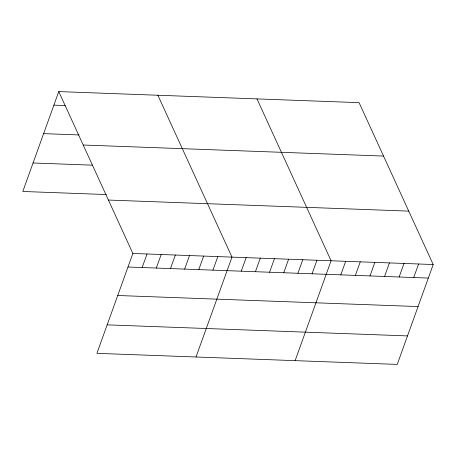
<?xml version="1.0" encoding="UTF-8"?>
<svg xmlns="http://www.w3.org/2000/svg" width="456" height="456" viewBox="0 0 456 456"><rect width="100%" height="100%" fill="white"/><g stroke="black" fill="none" stroke-linecap="round" stroke-linejoin="round"><path stroke-width="0.68" d="M58.756 91.593L132.867 253.468L96.911 353.343L397.244 364.407L433.2 264.526L359.089 102.657L58.756 91.593L22.8 191.474L106.334 194.547M142.152 267.535L147.026 253.986M156.305 268.054L161.185 254.511M170.464 268.578L175.343 255.029M184.623 269.097L189.502 255.554M198.782 269.621L203.661 256.072M212.941 270.14L217.82 256.597M196.017 356.997L231.979 257.116L157.867 95.247M241.258 271.183L246.137 257.64M255.417 271.708L260.296 258.159M269.576 272.226L274.455 258.683M283.735 272.751L288.614 259.202M297.893 273.269L302.773 259.726M312.052 273.794L316.931 260.245M295.129 360.645L331.084 260.769L256.979 98.895M340.797 274.848L345.676 261.305M355.384 275.39L360.263 261.841M369.976 275.926L374.849 262.377M384.562 276.461L389.435 262.918M399.148 277.003L404.027 263.454M413.734 277.539L418.614 263.99M53.882 105.142L65.208 105.558M43.622 133.631L79.019 134.936M83.214 145.014L383.547 156.072M33.054 162.98L92.522 165.175M108.414 200.047L408.741 211.111M132.867 253.468L433.2 264.526M127.993 267.011L428.321 278.075M117.733 295.499L418.066 306.563M107.166 324.854L407.499 335.918"/></g></svg>
